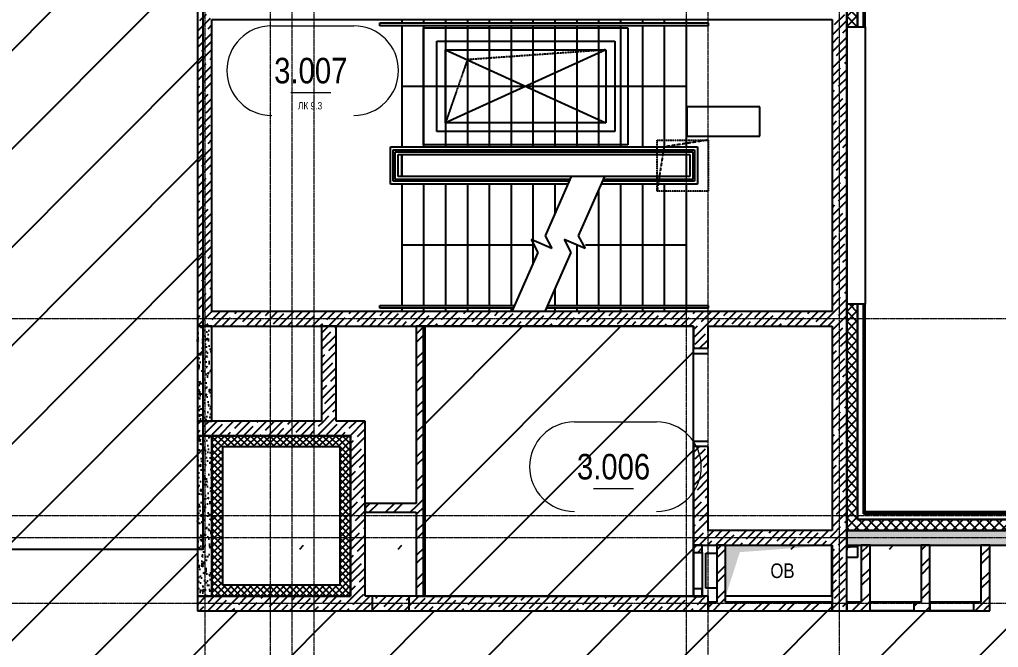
# Model space of a CAD drawing. Header units: millimetres. Extents: x 538266 to 1167394, y 114608 to 637157.
# Drawn here: x 1055296 to 1068714, y 521669 to 530269 of the extents above; entities that cross this region are included whole.
import ezdxf
from ezdxf.enums import TextEntityAlignment as Align

# ---------------------------------------------------------------- set-up
doc = ezdxf.new("R2010")
doc.units = ezdxf.units.MM
for name, pattern in [('CENTER2', [28.575, 19.05, -3.175, 3.175, -3.175]), ('DASHED', [19.05, 12.7, -6.35]), ('HIDDEN', [9.525, 6.35, -3.175])]:
    doc.linetypes.add(name, pattern=pattern)
doc.layers.get('Defpoints').update_dxf_attribs({"color": 140})
for name, color, linetype, lineweight in [('0) шт стен 3 эт', 150, 'Continuous', 60), ('A-Wall-Open', 31, 'Continuous', 5), ('АР_Area', 5, 'Continuous', 5), ('АР_Зоны_цвет', 8, 'Continuous', 0), ('АР_Отверстия', 1, 'Continuous', 9), ('АР_Проем', 31, 'Continuous', 0), ('АР_Стены ЖБ', 7, 'Continuous', 35), ('АР_Стены кирпич', 32, 'Continuous', 20), ('АР_Стены ПЕНОблок', 52, 'Continuous', 20), ('АР_Тонкая', 254, 'Continuous', 5), ('АР_Утеплитель', 31, 'Continuous', 0), ('АР_Ф_ЛК', 7, 'Continuous', 5), ('АР_Штриховка', 8, 'Continuous', 0)]:
    doc.layers.add(name, color=color, linetype=linetype, lineweight=lineweight)
doc.layers.add('АР_Делит', color=120, linetype='Continuous', lineweight=0, plot=False)
doc.layers.add('РД_Проем', color=230, linetype='Continuous', lineweight=0, plot=False)
doc.layers.add('ВТ_оборудование', color=3, linetype='Continuous')
doc.layers.add('ФВ-5', color=7, linetype='Continuous')
doc.layers.add('РД_Оси_100', color=7, linetype='Continuous', lineweight=0, true_color=0x525252)
doc.styles.add('style1', font='ARIALN.TTF')
pattern_1 = [(45, (480135.4, 374055.5), (-168.3798, 168.3798), []), (45, (480247.65, 374055.5), (-168.3798, 168.3798), [])]

# ---------------------------------------------------------------- blocks, each defined once
blk = doc.blocks.new('СОШ_2200_АР_ОСИ_М100_28.05.24')
at = {"layer": 'АР_Делит', "color": 251, "linetype": 'DASHED', "true_color": 0x636466}
blk.add_lwpolyline([(114955, 135155), (114955, -355), (93595.036, -355), (93595.036, 13855), (94145, 13855), (94145, 68320), (66055, 68320), (66055, 13857.73), (83455, 13857.73), (83455, -355), (45245, -355), (45245, 13145), (44695, 13145), (44695, 26755), (45245, 26755), (45245, 68320), (20455, 68320), (20455, 26755), (27955, 26755), (27955, 13145), (-355, 13145), (-355, 100855)], dxfattribs=at)
at = {"layer": 'РД_Оси_100', "color": 251, "linetype": 'CENTER2', "true_color": 0x636466}
for p, q in [((20100, -6155), (20100, 139938.679)), ((29555, 29400), (-5954.958, 29400))]:
    blk.add_line(p, q, dxfattribs=at)
for points in [[(11400, 139938.679), (11400, -6155)], [(12000.12, -6155), (12300, -5755), (12300, 139538.679), (12000, 139938.679)], [(12600, -6155), (12600, 139938.679)], [(13200, -6155), (12900, -5755), (12900, 139538.679), (13220.167, 139939.357)], [(17850, 139938.679), (18000, 139538.679), (18000, -6194.092)], [(18300, -6196.31), (18300, 139538.679), (18450, 139938.679)], [(29555, 26700), (-5454.958, 26700), (-5954.958, 26850)], [(29555, 26400), (-5454.958, 26400), (-5954.958, 26250)], [(29555, 25500), (-5954.958, 25500)]]:
    blk.add_lwpolyline(points, dxfattribs=at)
blk = doc.blocks.new('MOK-МаркаПом_овал_ареал')
for p, q in [((-5.36, 6.14), (5.89, 6.14)), ((-2.75, -3), (2.75, -3))]:
    blk.add_line(p, q)
for centre, radius, start, end in [((-5.36, 0), 6.14, 90, 270), ((5.89, 0), 6.14, 270, 90), ((-7.41, 0), 7.16, 0, 0.001)]:
    blk.add_arc(centre, radius, start, end)
at = {"color": 0, "style": 'style1'}
blk.add_attdef('АР-ПОМЕЩЕНИЕ:НОМЕР', text='', height=3, dxfattribs=at).set_placement((0.26, 0), align=Align.MIDDLE)
at = {"layer": 'Defpoints', "color": 2, "style": 'style1'}
blk.add_attdef('АР-ПОМЕЩЕНИЕ:НАИМЕНОВАНИЕ', text='', height=1, dxfattribs=at).set_placement((-0.09, -4.81), align=Align.MIDDLE)
blk = doc.blocks.new('3_этаж1')
at = {"layer": 'АР_Штриховка', "linetype": 'Continuous', "lineweight": 25, "true_color": 0x000000}
h = blk.add_hatch(dxfattribs=at)
h.set_pattern_fill('ANSI37', color=18, scale=30, angle=-360, style=0)
h.set_pattern_definition([(45, (480135.4, 374055.49), (-67.35192, 67.35192), []), (135, (480135.4, 374055.49), (-67.35192, -67.35192), [])])
h.paths.add_polyline_path([(704734, 530469), (704584, 530469), (704584, 530169), (704734, 530169)], flags=0)
h.paths.add_polyline_path([(704734, 526369), (704584, 526369), (704584, 523269), (704734, 523419)], flags=0)
h = blk.add_hatch(dxfattribs=at)
h.set_pattern_fill('_U', color=18, angle=-360, style=0, pattern_type=0)
h.set_pattern_definition([(360, (480135.3971, 374055.4927), (4e-17, 1), [])])
h.paths.add_polyline_path([(704839, 530469), (704814, 530469), (704814, 530169), (704839, 530169)], flags=0)
h.paths.add_polyline_path([(704839, 526369), (704814, 526369), (704814, 523499), (704839, 523524)], flags=0)
h = blk.add_hatch(dxfattribs=at)
h.set_pattern_fill('AR-CONC', color=18, angle=45, style=0)
h.set_pattern_definition([(95, (480135.4, 374055.5), (140.09465, 117.55338), [19.05, -209.55]), (40, (480135.4, 374055.5), (-160.01845, 110.17673), [15.24, -167.64058]), (145.451445, (480147.07, 374065.29), (-19.9238, 227.7301), [16.19001, -178.09024]), (91.1842, (480099.48, 374091.41), (221.41024, 161.95341), [28.575, -314.325]), (141.63556, (480117.93, 374104.9), (-7.08662, 342.82676), [24.28502, -267.1356]), (36.18415, (480099.48, 374091.4), (-7.08662, 342.82676), [22.85997, -251.45973]), (66, (480126.42, 374100.4), (179.51998, 34.89515), [19.05, -209.55]), (11, (480126.42, 374100.4), (-86.53993, 173.94119), [15.24, -167.64]), (116.451445, (480141.38, 374103.3), (92.98005, 208.83634), [16.19001, -178.08994]), (82.5, (480135.4, 374055.49), (-57.605469, 61.973414), [0, -165.608, 0, -170.18, 0, -168.275]), (52.5, (480135.4, 374055.49), (-23.589727, 118.087), [0, -97.028, 0, -161.798, 0, -64.135]), (12.5, (480095.345, 374015.44), (99.927863, 91.826196), [0, -63.5, 0, -198.12, 0, -262.89]), (2.5, (480077.38, 373997.48), (86.763904, 122.722393), [0, -82.55, 0, -131.572, 0, -186.69])])
h.paths.add_polyline_path([(695684, 524769), (695884, 524769), (695884, 526069), (695684, 526069)], flags=0)
h = blk.add_hatch(dxfattribs=at)
h.set_pattern_fill('ANSI32', color=18, scale=25, angle=-360, style=0)
h.set_pattern_definition(pattern_1)
h.paths.add_polyline_path([(698804, 526069), (698684, 526069), (698684, 523639), (698714, 523559), (698804, 523519)], flags=0)
h.paths.add_polyline_path([(698804, 523519), (698714, 523559), (698684, 523519), (698684, 522369), (698804, 522369)], flags=0)
h = blk.add_hatch(dxfattribs=at)
h.set_pattern_fill('AR-CONC', color=18, angle=45, style=0)
h.set_pattern_definition([(95, (480135.4, 374055.5), (140.09465, 117.55338), [19.05, -209.55]), (40, (480135.4, 374055.5), (-160.01845, 110.17673), [15.24, -167.64058]), (145.451445, (480147.07, 374065.29), (-19.9238, 227.7301), [16.19001, -178.09024]), (91.1842, (480099.48, 374091.41), (221.41024, 161.95341), [28.575, -314.325]), (141.63556, (480117.93, 374104.9), (-7.08662, 342.82676), [24.28502, -267.1356]), (36.18415, (480099.48, 374091.4), (-7.08662, 342.82676), [22.85997, -251.45973]), (66, (480126.42, 374100.4), (179.51998, 34.89515), [19.05, -209.55]), (11, (480126.42, 374100.4), (-86.53993, 173.94119), [15.24, -167.64]), (116.451445, (480141.38, 374103.3), (92.98005, 208.83634), [16.19001, -178.08994]), (82.5, (480135.4, 374055.49), (-57.605469, 61.973414), [0, -165.608, 0, -170.18, 0, -168.275]), (52.5, (480135.4, 374055.49), (-23.589727, 118.087), [0, -97.028, 0, -161.798, 0, -64.135]), (12.5, (480095.345, 374015.44), (99.927863, 91.826196), [0, -63.5, 0, -198.12, 0, -262.89]), (2.5, (480077.38, 373997.48), (86.763904, 122.722393), [0, -82.55, 0, -131.572, 0, -186.69])])
h.paths.add_polyline_path([(695684, 522369), (695884, 522369), (695884, 524569), (695684, 524569)], flags=0)
h = blk.add_hatch(dxfattribs=at)
h.set_pattern_fill('ANSI37', color=18, scale=20, angle=-360, style=0)
h.set_pattern_definition([(45, (480135.4, 374055.49), (-44.90128, 44.90128), []), (135, (480135.4, 374055.49), (-44.90128, -44.90128), [])])
h.paths.add_polyline_path([(696034, 524419), (695884, 524569), (695884, 522369), (696034, 522519)], flags=0)
h = blk.add_hatch(dxfattribs=at)
h.set_pattern_fill('ANSI37', color=18, scale=20, style=0)
h.set_pattern_definition([(45, (480135.4, 374055.49), (-44.90128, 44.90128), []), (135, (480135.4, 374055.49), (-44.90128, -44.90128), [])])
h.paths.add_polyline_path([(697634, 524419), (697784, 524569), (695884, 524569), (696034, 524419)], flags=0)
h = blk.add_hatch(dxfattribs=at)
h.set_pattern_fill('ANSI37', color=18, scale=20, style=0)
h.set_pattern_definition([(45, (480135.4, 374055.49), (-44.90128, 44.90128), []), (135, (480135.4, 374055.49), (-44.90128, -44.90128), [])])
h.paths.add_polyline_path([(697634, 522519), (697784, 522369), (697784, 524569), (697634, 524419)], flags=0)
h = blk.add_hatch(dxfattribs=at)
h.set_pattern_fill('ANSI32', color=18, scale=25, angle=-360, style=0)
h.set_pattern_definition([(45, (480135.4, 374055.5), (-168.3798, 168.3798), []), (45, (480247.65, 374055.5), (-168.3798, 168.3798), [])])
h.paths.add_polyline_path([(697984, 523639), (697984, 523519), (698684, 523519), (698714, 523559), (698684, 523639)], flags=0)
h = blk.add_hatch(dxfattribs=at)
h.set_pattern_fill('ANSI37', color=18, scale=30, angle=-360, style=0)
h.set_pattern_definition([(45, (480135.4, 374055.49), (-67.35192, 67.35192), []), (135, (480135.4, 374055.49), (-67.35192, -67.35192), [])])
h.paths.add_polyline_path([(704734, 523419), (704584, 523269), (711184, 523269), (711184, 523419)], flags=0)
h = blk.add_hatch(dxfattribs=at)
h.set_pattern_fill('_U', color=18, angle=-360, style=0, pattern_type=0)
h.set_pattern_definition([(2e-13, (480135.3971, 374055.4927), (-4e-15, 1), [])])
h.paths.add_polyline_path([(704839, 523524), (704814, 523499), (711184, 523499), (711184, 523524)], flags=0)
h = blk.add_hatch(dxfattribs=at)
h.set_pattern_fill('AR-CONC', color=18, angle=-360, style=0)
h.set_pattern_definition([(50, (480135.4, 374055.5), (182.18467, -15.939086), [19.05, -209.55]), (355, (480135.4, 374055.5), (-35.24342, 191.05685), [15.24, -167.64058]), (100.451445, (480150.58, 374054.16), (146.94125, 175.11775), [16.19001, -178.09024]), (46.1842, (480135.4, 374106.3), (271.07904, -42.04233), [28.575, -314.325]), (96.63556, (480158, 374102.8), (237.40413, 247.42612), [24.28502, -267.1356]), (351.18415, (480135.4, 374106.3), (237.40413, 247.42612), [22.85997, -251.45973]), (21, (480160.8, 374093.6), (151.61439, -102.2652), [19.05, -209.55]), (326, (480160.8, 374093.6), (61.80203, 184.18797), [15.24, -167.64]), (71.451445, (480173.43, 374085.07), (213.41642, 81.92277), [16.19001, -178.08994]), (37.5, (480135.4, 374055.49), (3.088603, 84.555039), [0, -165.608, 0, -170.18, 0, -168.275]), (7.5, (480135.4, 374055.49), (66.819663, 100.180575), [0, -97.028, 0, -161.798, 0, -64.135]), (327.5, (480078.755, 374055.49), (135.590595, -5.728744), [0, -63.5, 0, -198.12, 0, -262.89]), (317.5, (480053.36, 374055.49), (148.12918, 25.42649), [0, -82.55, 0, -131.572, 0, -186.69])])
h.paths.add_polyline_path([(704584, 523269), (704584, 523069), (711184, 523069), (711184, 523269)], flags=0)
h = blk.add_hatch(dxfattribs=at)
h.set_pattern_fill('ANSI32', color=18, scale=25, angle=-360, style=0)
h.set_pattern_definition([(45, (480135.4, 374055.5), (-168.3798, 168.3798), []), (45, (480247.65, 374055.5), (-168.3798, 168.3798), [])])
h.paths.add_polyline_path([(702604, 523069), (702484, 523069), (702484, 522969), (702604, 522969)], flags=0)
h.paths.add_polyline_path([(702604, 522369), (702484, 522369), (702484, 522368), (702604, 522368)], flags=0)
h = blk.add_hatch(dxfattribs=at)
h.set_pattern_fill('ANSI32', color=18, scale=25, angle=-360, style=0)
h.set_pattern_definition([(45, (480135.4, 374055.5), (-168.3798, 168.3798), []), (45, (480247.65, 374055.5), (-168.3798, 168.3798), [])])
h.paths.add_polyline_path([(702924, 523069), (702804, 523069), (702804, 522289), (702844, 522259), (702924, 522289)], flags=0)
h = blk.add_hatch(dxfattribs=at)
h.set_pattern_fill('ANSI32', color=18, scale=25, angle=-360, style=0)
h.set_pattern_definition(pattern_1)
h.paths.add_polyline_path([(704904, 523070), (704784, 523070), (704784, 522289), (704904, 522169)], flags=0)
h = blk.add_hatch(dxfattribs=at)
h.set_pattern_fill('ANSI32', color=18, scale=25, angle=-360, style=0)
h.set_pattern_definition(pattern_1)
h.paths.add_polyline_path([(705724, 523070), (705604, 523070), (705604, 522289), (705724, 522169)], flags=0)
h = blk.add_hatch(dxfattribs=at)
h.set_pattern_fill('ANSI32', color=18, scale=25, angle=-360, style=0)
h.set_pattern_definition(pattern_1)
h.paths.add_polyline_path([(706544, 523069), (706424, 523069), (706424, 522290), (706544, 522170)], flags=0)
h = blk.add_hatch(dxfattribs=at)
h.set_pattern_fill('ANSI37', color=18, scale=20, angle=-360, style=0)
h.set_pattern_definition([(45, (480135.4, 374055.49), (-44.901281, 44.90128), []), (135, (480135.4, 374055.49), (-44.90128, -44.901281), [])])
h.paths.add_polyline_path([(696034, 522519), (695884, 522369), (697784, 522369), (697634, 522519)], flags=0)
h = blk.add_hatch(dxfattribs=at)
h.set_pattern_fill('ANSI32', color=18, scale=25, angle=-360, style=0)
h.set_pattern_definition([(45, (480135.4, 374055.5), (-168.3798, 168.3798), []), (45, (480247.65, 374055.5), (-168.3798, 168.3798), [])])
h.paths.add_polyline_path([(702684, 522289), (702684, 522169), (702804, 522169), (702844, 522259), (702804, 522289)], flags=0)
h.paths.add_polyline_path([(702924, 522289), (702844, 522259), (702804, 522169), (704385, 522169), (704385, 522289)], flags=0)
h = blk.add_hatch(dxfattribs=at)
h.set_pattern_fill('ANSI32', color=18, scale=25, angle=-360, style=0)
h.set_pattern_definition(pattern_1)
h.paths.add_polyline_path([(706544, 522170), (706424, 522290), (706324, 522290), (706324, 522170)], flags=0)
h.paths.add_polyline_path([(705724, 522169), (705724, 522288), (705724, 522169)], flags=0)
h.paths.add_polyline_path([(705724, 522169), (705604, 522289), (705504, 522289), (705504, 522169)], flags=0)
h.paths.add_polyline_path([(704904, 522169), (704784, 522289), (704584, 522289), (704584, 522169)], flags=0)
at = {"color": 18, "lineweight": 25, "true_color": 0x000000}
for p, q in [((698184, 530184), (698184, 530224)), ((698184, 530224), (702684, 530224)), ((698184, 530184), (698184, 530224)), ((698184, 530224), (702684, 530224)), ((702384, 530184), (698184, 530184)), ((702384, 530184), (698184, 530184)), ((698784, 530154), (701584, 530154)), ((698784, 528554), (698784, 530154)), ((698784, 530154), (701584, 530154)), ((698784, 528554), (698784, 530154)), ((701584, 530154), (701584, 528554)), ((701584, 530154), (701584, 528554)), ((702684, 530184), (702384, 530184)), ((702684, 530184), (702384, 530184)), ((702684, 530224), (702684, 530184)), ((702684, 530224), (702684, 530184)), ((698964, 529974), (701404, 529974)), ((698964, 528734), (698964, 529974)), ((698964, 529974), (701404, 529974)), ((698964, 528734), (698964, 529974)), ((699084, 529854), (701284, 529854)), ((699084, 528854), (699084, 529854)), ((699084, 529854), (701284, 528854)), ((701284, 529854), (699084, 528854)), ((699084, 529854), (701284, 529854)), ((699084, 528854), (699084, 529854)), ((699084, 529854), (701284, 528854)), ((701284, 529854), (699084, 528854)), ((701284, 529854), (701284, 528854)), ((701284, 529854), (701284, 528854)), ((701404, 529974), (701404, 528734)), ((701404, 529974), (701404, 528734)), ((703393, 529073), (702393, 529073)), ((702393, 529073), (702393, 528673)), ((703393, 528673), (703393, 529073)), ((701284, 528854), (699084, 528854)), ((701284, 528854), (699084, 528854)), ((701404, 528734), (698964, 528734)), ((701404, 528734), (698964, 528734)), ((702393, 528673), (703393, 528673)), ((701584, 528554), (698784, 528554)), ((701584, 528554), (698784, 528554)), ((698184, 526314), (698184, 526354)), ((698184, 526354), (700030, 526354)), ((698184, 526314), (698184, 526354)), ((698184, 526354), (700030, 526354)), ((700485, 526354), (702684, 526354)), ((700485, 526354), (702684, 526354)), ((702684, 526354), (702684, 526314)), ((702684, 526354), (702684, 526314)), ((700012, 526314), (698184, 526314)), ((700012, 526314), (698184, 526314)), ((702684, 526314), (700467, 526314)), ((702684, 526314), (700467, 526314))]:
    blk.add_line(p, q, dxfattribs=at)
at = {"color": 18, "linetype": 'HIDDEN', "lineweight": 25, "ltscale": 0.07, "true_color": 0x000000}
for p, q in [((699084, 529854), (701284, 529854)), ((699084, 528854), (699084, 529854)), ((699084, 529854), (701284, 529854)), ((699084, 528854), (699084, 529854)), ((701284, 529854), (699384, 529719)), ((701284, 529854), (699384, 529719)), ((701284, 529854), (701284, 528854)), ((701284, 529854), (701284, 528854)), ((699384, 529719), (699084, 528854)), ((699384, 529719), (699084, 528854)), ((701284, 528854), (699084, 528854)), ((701284, 528854), (699084, 528854)), ((701984, 528619), (702684, 528619)), ((701984, 527919), (701984, 528619)), ((701984, 528619), (702684, 528619)), ((701984, 527919), (701984, 528619)), ((702079, 528524), (701984, 527919)), ((702079, 528524), (701984, 527919)), ((702684, 528619), (702079, 528524)), ((702684, 528619), (702079, 528524)), ((702684, 528619), (702684, 527919)), ((702684, 528619), (702684, 527919)), ((702684, 527919), (701984, 527919)), ((702684, 527919), (701984, 527919))]:
    blk.add_line(p, q, dxfattribs=at)
at = {"color": 18, "linetype": 'Continuous', "lineweight": 25, "true_color": 0x000000}
for p, q in [((702924, 522369), (702924, 523069)), ((702924, 523069), (704374, 523069)), ((702924, 522369), (702924, 523069)), ((702924, 523069), (704374, 523069)), ((704374, 523069), (704374, 522369)), ((704374, 523069), (704374, 522369)), ((704584, 522899), (704584, 523049)), ((704584, 523049), (704734, 523049)), ((704584, 522899), (704584, 523049)), ((704584, 523049), (704734, 523049)), ((704734, 523049), (704734, 522899)), ((704734, 523049), (704734, 522899)), ((704734, 522899), (704584, 522899)), ((704734, 522899), (704584, 522899)), ((704374, 522369), (702924, 522369)), ((704374, 522369), (702924, 522369))]:
    blk.add_line(p, q, dxfattribs=at)
for points in [[(702924, 522369), (702924, 523069), (703119, 522973), (704374, 523069)], [(702924, 522369), (702924, 523069), (703119, 522973), (704374, 523069)], [(704584, 522899), (704584, 523049), (704604, 523028), (704734, 523049)], [(704584, 522899), (704584, 523049), (704604, 523028), (704734, 523049)]]:
    blk.add_solid(points, dxfattribs=at)
at = {"layer": 'A-Wall-Open', "color": 18, "linetype": 'Continuous', "lineweight": 25, "true_color": 0x000000}
for p, q in [((704584, 530169), (704584, 526369)), ((704839, 530169), (704839, 526369)), ((702484, 522969), (702484, 522469)), ((702604, 522969), (702604, 522469))]:
    blk.add_line(p, q, dxfattribs=at)
at = {"layer": 'АР_Делит', "color": 18, "lineweight": 25, "true_color": 0x000000}
for p, q in [((695884, 530269), (704384, 530269)), ((695884, 526269), (695884, 530269)), ((695884, 530269), (704384, 530269)), ((695884, 526269), (695884, 530269)), ((704384, 530269), (704384, 526269)), ((704384, 530269), (704384, 526269)), ((704384, 526269), (695884, 526269)), ((704384, 526269), (695884, 526269))]:
    blk.add_line(p, q, dxfattribs=at)
at = {"layer": 'АР_Зоны_цвет', "color": 18, "linetype": 'Continuous', "lineweight": 25, "true_color": 0x000000}
for p, q in [((702484, 526069), (698780, 526069)), ((698780, 526069), (698780, 522369)), ((702484, 522369), (702484, 526069)), ((698780, 522369), (702484, 522369))]:
    blk.add_line(p, q, dxfattribs=at)
at = {"layer": 'АР_Проем', "color": 18, "lineweight": 25, "true_color": 0x000000}
for p, q in [((702484, 525694), (702684, 525694)), ((702484, 524494), (702684, 524494))]:
    blk.add_line(p, q, dxfattribs=at)
at = {"layer": 'АР_Стены ЖБ', "color": 18, "linetype": 'Continuous', "lineweight": 25, "true_color": 0x000000}
for p, q in [((695684, 530469), (695684, 526069)), ((704584, 526269), (704584, 530469)), ((695884, 526269), (695884, 530269)), ((704384, 530269), (704384, 526269)), ((702684, 526269), (695884, 526269)), ((704384, 526269), (702684, 526269)), ((704584, 523069), (704584, 526269)), ((695684, 526069), (702484, 526069)), ((697584, 526069), (697384, 526069)), ((697384, 526069), (697384, 524769)), ((697584, 524769), (697584, 526069)), ((702484, 526069), (702484, 525769)), ((702684, 526069), (704384, 526069)), ((702684, 525769), (702684, 526069)), ((704384, 526069), (704384, 523269)), ((702484, 525769), (702684, 525769)), ((695684, 524769), (695684, 524569)), ((697384, 524769), (695684, 524769)), ((697984, 524769), (697584, 524769)), ((697984, 522369), (697984, 524769)), ((695684, 524569), (697384, 524569)), ((697384, 524569), (697784, 524569)), ((697784, 524569), (697784, 522369)), ((702684, 524419), (702484, 524419)), ((702484, 524419), (702484, 523069)), ((702684, 523269), (702684, 524419)), ((704384, 523269), (702684, 523269)), ((702484, 523069), (704384, 523069)), ((704384, 523069), (704384, 522169)), ((704584, 522169), (704584, 523069)), ((697784, 522369), (695684, 522369)), ((695684, 522369), (695684, 522169)), ((702684, 522369), (697984, 522369)), ((698084, 522169), (698084, 522369)), ((698584, 522369), (698584, 522169)), ((702684, 522169), (702684, 522369)), ((695684, 522169), (697784, 522169)), ((697784, 522169), (702684, 522169)), ((704384, 522169), (704584, 522169))]:
    blk.add_line(p, q, dxfattribs=at)
at = {"layer": 'АР_Стены кирпич', "color": 18, "linetype": 'Continuous', "lineweight": 25, "true_color": 0x000000}
for p, q in [((698804, 526069), (698684, 526069)), ((698684, 526069), (698684, 523639)), ((698804, 523519), (698804, 526069)), ((697984, 523639), (697984, 523519)), ((698684, 523639), (697984, 523639)), ((697984, 523519), (698684, 523519)), ((698684, 523519), (698684, 522369)), ((698804, 522369), (698804, 523519)), ((702604, 523069), (702484, 523069)), ((702484, 523069), (702484, 522969)), ((702604, 522969), (702604, 523069)), ((702924, 523069), (702804, 523069)), ((702804, 523069), (702804, 522289)), ((702924, 522289), (702924, 523069)), ((704904, 523070), (704784, 523070)), ((704784, 523070), (704784, 522289)), ((704904, 522169), (704904, 523070)), ((705724, 523070), (705604, 523070)), ((705604, 523070), (705604, 522289)), ((705724, 522169), (705724, 523070)), ((706544, 523069), (706424, 523069)), ((706424, 523069), (706424, 522290)), ((706544, 522170), (706544, 523069)), ((702484, 522969), (702604, 522969)), ((702604, 522469), (702484, 522469)), ((702484, 522469), (702484, 522369)), ((702604, 522369), (702604, 522469)), ((698684, 522369), (698804, 522369)), ((702604, 522369), (702484, 522369)), ((702484, 522369), (702484, 522368)), ((702484, 522368), (702604, 522368)), ((702604, 522368), (702604, 522369)), ((702684, 522289), (702684, 522169)), ((702804, 522289), (702684, 522289)), ((704385, 522289), (702924, 522289)), ((704385, 522169), (704385, 522289)), ((704784, 522289), (704584, 522289)), ((704584, 522289), (704584, 522169)), ((705504, 522289), (704904, 522289)), ((705604, 522289), (705504, 522289)), ((705504, 522289), (705504, 522169)), ((705504, 522289), (705504, 522289)), ((706324, 522290), (705724, 522289)), ((706324, 522290), (705724, 522289)), ((705724, 522169), (705724, 522288)), ((705724, 522288), (705724, 522169)), ((706424, 522290), (706324, 522290)), ((706324, 522290), (706324, 522170)), ((706324, 522290), (706324, 522170)), ((706324, 522290), (706324, 522290)), ((702684, 522169), (702804, 522169)), ((702804, 522169), (704385, 522169)), ((704584, 522169), (704904, 522169)), ((704904, 522169), (705504, 522169)), ((705504, 522169), (705724, 522169)), ((705504, 522169), (705504, 522169)), ((705724, 522169), (706324, 522170)), ((705724, 522169), (705724, 522169)), ((706324, 522170), (706544, 522170)), ((706324, 522170), (706324, 522170))]:
    blk.add_line(p, q, dxfattribs=at)
at = {"layer": 'АР_Стены ПЕНОблок', "color": 18, "linetype": 'Continuous', "lineweight": 25, "true_color": 0x000000}
for p, q in [((695884, 526069), (695684, 526069)), ((695684, 526069), (695684, 524769)), ((695884, 524769), (695884, 526069)), ((695684, 524769), (695884, 524769)), ((695884, 524569), (695684, 524569)), ((695684, 524569), (695684, 522369)), ((695884, 522369), (695884, 524569)), ((704584, 523269), (704584, 523069)), ((711184, 523269), (704584, 523269)), ((704584, 523069), (711184, 523069)), ((695684, 522369), (695884, 522369))]:
    blk.add_line(p, q, dxfattribs=at)
at = {"layer": 'АР_Тонкая', "color": 18, "linetype": 'Continuous', "lineweight": 25, "true_color": 0x000000}
for p, q in [((704734, 530469), (704734, 530169)), ((704814, 530169), (704814, 530469)), ((704814, 530469), (704814, 530169)), ((704839, 530169), (704839, 530469)), ((704734, 530169), (704814, 530169)), ((704814, 530169), (704839, 530169)), ((704814, 526369), (704734, 526369)), ((704734, 526369), (704734, 523419)), ((704814, 523499), (704814, 526369)), ((704839, 526369), (704814, 526369)), ((704814, 526369), (704814, 523499)), ((704839, 523524), (704839, 526369)), ((704734, 523419), (711184, 523419)), ((711184, 523499), (704814, 523499)), ((704814, 523499), (711184, 523499)), ((711184, 523524), (704839, 523524))]:
    blk.add_line(p, q, dxfattribs=at)
at = {"layer": 'АР_Утеплитель', "color": 18, "linetype": 'Continuous', "lineweight": 25, "true_color": 0x000000}
for p, q in [((704584, 530469), (704584, 530169)), ((704734, 530169), (704734, 530469)), ((704584, 530169), (704734, 530169)), ((704734, 526369), (704584, 526369)), ((704584, 526369), (704584, 523269)), ((704734, 523419), (704734, 526369)), ((695884, 524569), (695884, 522369)), ((697784, 524569), (695884, 524569)), ((697784, 522369), (697784, 524569)), ((696034, 522519), (696034, 524419)), ((696034, 524419), (697634, 524419)), ((697634, 524419), (697634, 522519)), ((711184, 523419), (704734, 523419)), ((704584, 523269), (711184, 523269)), ((697634, 522519), (696034, 522519)), ((695884, 522369), (697784, 522369))]:
    blk.add_line(p, q, dxfattribs=at)
at = {"layer": 'АР_Ф_ЛК', "color": 18, "lineweight": 25, "true_color": 0x000000}
for p, q in [((698484, 530269), (698484, 530224)), ((698784, 530269), (698784, 530224)), ((699084, 530269), (699084, 530224)), ((699384, 530269), (699384, 530224)), ((699684, 530269), (699684, 530224)), ((699984, 530269), (699984, 530224)), ((700284, 530269), (700284, 530224)), ((700584, 530269), (700584, 530224)), ((700884, 530269), (700884, 530224)), ((701184, 530269), (701184, 530224)), ((701484, 530269), (701484, 530224)), ((701784, 530269), (701784, 530224)), ((702084, 530269), (702084, 530224)), ((702384, 530269), (702384, 530224)), ((698484, 530184), (698484, 528524)), ((698784, 530184), (698784, 528524)), ((699084, 530184), (699084, 528524)), ((699384, 530184), (699384, 528524)), ((699684, 530184), (699684, 528524)), ((699984, 530184), (699984, 528524)), ((700284, 530184), (700284, 528524)), ((700584, 530184), (700584, 528524)), ((700884, 530184), (700884, 528524)), ((701184, 530184), (701184, 528524)), ((701484, 530184), (701484, 528524)), ((701784, 530184), (701784, 528524)), ((702084, 530184), (702084, 528524)), ((702384, 530184), (702384, 528524)), ((701917, 529354), (698484, 529354)), ((702384, 529354), (701917, 529354)), ((698329, 528014), (698329, 528524)), ((698329, 528524), (702539, 528524)), ((702539, 528524), (702539, 528014)), ((698369, 528054), (698369, 528484)), ((698369, 528484), (702499, 528484)), ((698394, 528079), (698394, 528459)), ((698394, 528459), (702474, 528459)), ((698434, 528419), (702434, 528419)), ((698434, 528119), (698434, 528419)), ((698484, 528484), (698484, 528459)), ((698484, 528419), (702384, 528419)), ((698484, 528119), (698484, 528419)), ((698484, 528419), (698484, 528119)), ((698784, 528484), (698784, 528459)), ((699084, 528484), (699084, 528459)), ((699384, 528484), (699384, 528459)), ((699684, 528484), (699684, 528459)), ((699984, 528484), (699984, 528459)), ((700284, 528484), (700284, 528459)), ((700584, 528484), (700584, 528459)), ((700884, 528484), (700884, 528459)), ((701184, 528484), (701184, 528459)), ((701484, 528484), (701484, 528459)), ((701784, 528484), (701784, 528459)), ((702084, 528484), (702084, 528459)), ((702384, 528484), (702384, 528459)), ((702384, 528419), (702384, 528119)), ((702384, 528419), (702384, 528119)), ((702434, 528419), (702434, 528119)), ((702474, 528459), (702474, 528079)), ((702499, 528484), (702499, 528054)), ((702434, 528119), (698434, 528119)), ((702384, 528119), (698484, 528119)), ((700808, 528119), (700450, 527308)), ((701263, 528119), (700905, 527308)), ((700761, 528014), (698329, 528014)), ((700779, 528054), (698369, 528054)), ((700790, 528079), (698394, 528079)), ((698484, 528079), (698484, 528054)), ((698484, 528014), (698484, 526354)), ((698784, 528079), (698784, 528054)), ((698784, 528014), (698784, 526354)), ((699084, 528079), (699084, 528054)), ((699084, 528014), (699084, 526354)), ((699384, 528079), (699384, 528054)), ((699384, 528014), (699384, 526354)), ((699684, 528079), (699684, 528054)), ((699684, 528014), (699684, 526354)), ((699984, 528079), (699984, 528054)), ((699984, 528014), (699984, 526354)), ((700284, 528079), (700284, 528054)), ((700284, 528014), (700284, 526929)), ((700584, 528079), (700584, 528054)), ((700584, 528014), (700584, 527610)), ((702539, 528014), (701216, 528014)), ((702499, 528054), (701234, 528054)), ((702474, 528079), (701245, 528079)), ((701484, 528079), (701484, 528054)), ((701484, 528014), (701484, 526354)), ((701784, 528079), (701784, 528054)), ((701784, 528014), (701784, 526354)), ((702084, 528079), (702084, 528054)), ((702084, 528014), (702084, 526354)), ((702384, 528079), (702384, 528054)), ((702384, 528014), (702384, 526354)), ((701184, 527940), (701184, 526354)), ((700450, 527308), (700543, 527131)), ((700905, 527308), (700998, 527131)), ((698484, 527184), (698950, 527184)), ((698950, 527184), (700284, 527184)), ((700543, 527131), (700257, 527257)), ((700257, 527257), (700350, 527079)), ((700998, 527131), (700712, 527257)), ((700712, 527257), (700804, 527079)), ((700884, 527181), (700884, 526354)), ((701005, 527184), (701471, 527184)), ((701471, 527184), (702384, 527184)), ((700350, 527079), (699992, 526269)), ((700804, 527079), (700447, 526269)), ((700584, 526578), (700584, 526354)), ((698484, 526314), (698484, 526269)), ((698784, 526314), (698784, 526269)), ((699084, 526314), (699084, 526269)), ((699384, 526314), (699384, 526269)), ((699684, 526314), (699684, 526269)), ((699984, 526314), (699984, 526269)), ((700584, 526314), (700584, 526269)), ((700884, 526314), (700884, 526269)), ((701184, 526314), (701184, 526269)), ((701484, 526314), (701484, 526269)), ((701784, 526314), (701784, 526269)), ((702084, 526314), (702084, 526269)), ((702384, 526314), (702384, 526269))]:
    blk.add_line(p, q, dxfattribs=at)
at = {"layer": 'АР_Штриховка', "color": 18, "linetype": 'Continuous', "lineweight": 25, "true_color": 0x000000}
for p, q in [((695684, 530109), (695863, 530289)), ((695718, 530256), (695807, 530345)), ((704384, 530054), (704584, 530254)), ((704417, 530200), (704558, 530340)), ((695830, 530144), (695884, 530197)), ((704530, 530087), (704584, 530141)), ((695684, 529997), (695774, 530087)), ((695684, 529885), (695884, 530085)), ((704384, 529941), (704473, 530031)), ((704384, 529829), (704584, 530029)), ((695684, 529660), (695884, 529860)), ((695746, 529835), (695884, 529973)), ((704445, 529779), (704584, 529917)), ((695684, 529773), (695690, 529779)), ((695858, 529723), (695884, 529748)), ((704384, 529605), (704584, 529805)), ((704384, 529717), (704389, 529723)), ((695684, 529548), (695802, 529666)), ((695684, 529436), (695884, 529636)), ((704384, 529492), (704501, 529610)), ((704384, 529380), (704584, 529580)), ((704558, 529666), (704584, 529692)), ((695774, 529414), (695884, 529524)), ((704473, 529358), (704584, 529468)), ((695684, 529211), (695884, 529411)), ((695684, 529324), (695718, 529358)), ((704384, 529156), (704584, 529356)), ((695684, 528987), (695884, 529187)), ((695690, 529105), (695830, 529246)), ((704384, 529268), (704417, 529302)), ((704389, 529049), (704530, 529189)), ((695802, 528993), (695884, 529075)), ((704384, 528931), (704584, 529131)), ((695684, 528762), (695884, 528962)), ((695684, 528875), (695746, 528937)), ((704384, 528707), (704584, 528907)), ((704501, 528937), (704584, 529019)), ((695718, 528684), (695858, 528825)), ((704384, 528819), (704445, 528881)), ((704417, 528628), (704558, 528768)), ((695684, 528538), (695884, 528738)), ((704384, 528482), (704584, 528682)), ((695684, 528426), (695774, 528516)), ((695684, 528313), (695884, 528513)), ((695830, 528572), (695884, 528626)), ((704530, 528516), (704584, 528570)), ((695746, 528263), (695884, 528401)), ((704384, 528370), (704473, 528460)), ((704384, 528258), (704584, 528458)), ((695684, 528089), (695884, 528289)), ((704384, 528033), (704584, 528233)), ((704445, 528207), (704584, 528345)), ((695684, 528201), (695690, 528207)), ((695858, 528151), (695884, 528177)), ((704384, 528145), (704389, 528151)), ((704558, 528095), (704584, 528121)), ((695684, 527977), (695802, 528095)), ((695684, 527864), (695884, 528064)), ((704384, 527921), (704501, 528039)), ((704384, 527809), (704584, 528009)), ((695684, 527640), (695884, 527840)), ((695774, 527842), (695884, 527952)), ((704473, 527786), (704584, 527896)), ((695684, 527752), (695718, 527786)), ((704384, 527584), (704584, 527784)), ((704384, 527696), (704417, 527730)), ((695684, 527415), (695884, 527615)), ((695690, 527534), (695830, 527674)), ((704389, 527478), (704530, 527618)), ((695802, 527421), (695884, 527503)), ((704384, 527360), (704584, 527560)), ((704501, 527365), (704584, 527447)), ((695684, 527191), (695884, 527391)), ((695684, 527303), (695746, 527365)), ((704384, 527135), (704584, 527335)), ((704384, 527247), (704445, 527309)), ((695684, 526966), (695884, 527166)), ((695718, 527113), (695858, 527253)), ((704417, 527057), (704558, 527197)), ((695830, 527000), (695884, 527054)), ((704384, 526911), (704584, 527111)), ((695684, 526854), (695774, 526944)), ((695684, 526742), (695884, 526942)), ((704530, 526944), (704584, 526998)), ((695746, 526692), (695884, 526830)), ((704384, 526798), (704473, 526888)), ((704384, 526686), (704584, 526886)), ((704445, 526636), (704584, 526774)), ((695684, 526517), (695884, 526717)), ((695684, 526630), (695690, 526636)), ((704384, 526462), (704584, 526662)), ((695684, 526405), (695802, 526523)), ((695684, 526293), (695884, 526493)), ((695858, 526580), (695884, 526605)), ((704384, 526574), (704389, 526580)), ((704558, 526523), (704584, 526549)), ((695774, 526271), (695884, 526381)), ((704384, 526349), (704501, 526467)), ((704397, 526251), (704584, 526437)), ((695684, 526069), (695884, 526269)), ((695886, 526159), (695996, 526269)), ((695908, 526069), (696108, 526269)), ((696133, 526069), (696333, 526269)), ((696195, 526243), (696221, 526269)), ((696307, 526131), (696445, 526269)), ((696357, 526069), (696557, 526269)), ((696582, 526069), (696782, 526269)), ((696616, 526215), (696670, 526269)), ((696728, 526102), (696868, 526243)), ((696806, 526069), (697006, 526269)), ((697031, 526069), (697231, 526269)), ((697037, 526187), (697119, 526269)), ((697256, 526069), (697456, 526269)), ((697458, 526159), (697568, 526269)), ((697480, 526069), (697680, 526269)), ((697705, 526069), (697905, 526269)), ((697766, 526243), (697792, 526269)), ((697879, 526131), (698017, 526269)), ((697929, 526069), (698129, 526269)), ((698154, 526069), (698354, 526269)), ((698187, 526215), (698241, 526269)), ((698299, 526102), (698440, 526243)), ((698378, 526069), (698578, 526269)), ((698603, 526069), (698803, 526269)), ((698608, 526187), (698690, 526269)), ((698827, 526069), (699027, 526269)), ((699029, 526159), (699139, 526269)), ((699052, 526069), (699252, 526269)), ((699276, 526069), (699476, 526269)), ((699338, 526243), (699364, 526269)), ((699450, 526131), (699588, 526269)), ((699501, 526069), (699701, 526269)), ((699725, 526069), (699925, 526269)), ((699759, 526215), (699813, 526269)), ((699871, 526102), (700011, 526243)), ((699950, 526069), (700150, 526269)), ((700174, 526069), (700374, 526269)), ((700180, 526187), (700262, 526269)), ((700399, 526069), (700599, 526269)), ((700601, 526159), (700711, 526269)), ((700623, 526069), (700823, 526269)), ((700848, 526069), (701048, 526269)), ((700909, 526243), (700935, 526269)), ((701022, 526131), (701160, 526269)), ((701072, 526069), (701272, 526269)), ((701297, 526069), (701497, 526269)), ((701330, 526215), (701384, 526269)), ((701443, 526102), (701583, 526243)), ((701521, 526069), (701721, 526269)), ((701746, 526069), (701946, 526269)), ((701751, 526187), (701833, 526269)), ((701970, 526069), (702170, 526269)), ((702172, 526159), (702282, 526269)), ((702195, 526069), (702395, 526269)), ((702419, 526069), (702619, 526269)), ((702481, 526243), (702507, 526269)), ((702645, 526183), (702731, 526269)), ((702661, 526086), (702844, 526269)), ((702868, 526069), (703068, 526269)), ((702902, 526215), (702956, 526269)), ((703014, 526102), (703154, 526243)), ((703093, 526069), (703293, 526269)), ((703317, 526069), (703517, 526269)), ((703323, 526187), (703405, 526269)), ((703542, 526069), (703742, 526269)), ((703744, 526159), (703854, 526269)), ((703766, 526069), (703966, 526269)), ((703991, 526069), (704191, 526269)), ((704052, 526243), (704078, 526269)), ((704165, 526131), (704303, 526269)), ((704215, 526069), (704397, 526251)), ((704473, 526215), (704483, 526224)), ((704483, 526224), (704584, 526325)), ((695684, 526181), (695718, 526215)), ((695796, 526069), (695830, 526102)), ((696021, 526069), (696139, 526187)), ((696470, 526069), (696560, 526159)), ((696919, 526069), (696981, 526131)), ((697149, 526074), (697289, 526215)), ((697368, 526069), (697401, 526102)), ((697592, 526069), (697710, 526187)), ((698041, 526069), (698131, 526159)), ((698490, 526069), (698552, 526131)), ((698720, 526074), (698861, 526215)), ((698939, 526069), (698973, 526102)), ((699164, 526069), (699282, 526187)), ((699613, 526069), (699703, 526159)), ((700062, 526069), (700124, 526131)), ((700292, 526074), (700432, 526215)), ((700511, 526069), (700545, 526102)), ((700735, 526069), (700853, 526187)), ((701184, 526069), (701274, 526159)), ((701633, 526069), (701695, 526131)), ((701864, 526074), (702004, 526215)), ((702082, 526069), (702116, 526102)), ((702307, 526069), (702425, 526187)), ((702484, 525909), (702661, 526086)), ((702593, 526131), (702645, 526183)), ((702756, 526069), (702846, 526159)), ((703205, 526069), (703267, 526131)), ((703435, 526074), (703575, 526215)), ((703654, 526069), (703688, 526102)), ((703878, 526069), (703996, 526187)), ((704327, 526069), (704417, 526159)), ((704384, 526013), (704584, 526213)), ((704417, 526159), (704417, 526159)), ((696245, 526069), (696251, 526074)), ((697384, 525972), (697480, 526069)), ((697384, 525860), (697514, 525990)), ((697570, 526046), (697584, 526060)), ((697817, 526069), (697822, 526074)), ((699388, 526069), (699394, 526074)), ((700960, 526069), (700966, 526074)), ((702484, 526021), (702537, 526074)), ((702509, 525822), (702649, 525962)), ((704103, 526069), (704109, 526074)), ((704384, 525788), (704584, 525988)), ((704389, 525906), (704530, 526046)), ((697384, 525748), (697584, 525948)), ((697486, 525738), (697584, 525836)), ((702568, 525769), (702684, 525884)), ((704501, 525794), (704584, 525876)), ((697384, 525523), (697584, 525723)), ((702680, 525769), (702684, 525772)), ((704384, 525564), (704584, 525764)), ((704384, 525676), (704445, 525738)), ((697384, 525636), (697430, 525682)), ((697401, 525429), (697542, 525569)), ((704417, 525485), (704558, 525625)), ((697384, 525299), (697584, 525499)), ((704384, 525339), (704584, 525539)), ((704530, 525373), (704584, 525427)), ((697514, 525317), (697584, 525387)), ((704384, 525227), (704473, 525317)), ((704384, 525115), (704584, 525315)), ((697384, 525074), (697584, 525274)), ((697384, 525187), (697458, 525261)), ((697430, 525008), (697570, 525148)), ((704445, 525064), (704584, 525202)), ((697384, 524850), (697584, 525050)), ((704384, 524890), (704584, 525090)), ((697542, 524896), (697584, 524938)), ((704384, 525002), (704389, 525008)), ((704384, 524778), (704501, 524896)), ((704558, 524952), (704584, 524978)), ((695684, 524721), (695731, 524769)), ((695756, 524569), (695956, 524769)), ((695774, 524699), (695843, 524769)), ((695980, 524569), (696180, 524769)), ((696195, 524671), (696292, 524769)), ((696205, 524569), (696405, 524769)), ((696429, 524569), (696629, 524769)), ((696503, 524755), (696517, 524769)), ((696616, 524643), (696741, 524769)), ((696654, 524569), (696854, 524769)), ((696878, 524569), (697078, 524769)), ((696924, 524727), (696966, 524769)), ((697037, 524615), (697177, 524755)), ((697103, 524569), (697303, 524769)), ((697345, 524699), (697401, 524755)), ((697401, 524755), (697486, 524840)), ((697493, 524735), (697584, 524825)), ((697552, 524569), (697752, 524769)), ((697766, 524671), (697864, 524769)), ((697776, 524569), (697976, 524769)), ((704384, 524666), (704584, 524866)), ((704473, 524643), (704584, 524753)), ((695684, 524609), (695718, 524643)), ((695886, 524587), (696026, 524727)), ((696092, 524569), (696139, 524615)), ((696317, 524569), (696447, 524699)), ((696766, 524569), (696868, 524671)), ((697215, 524569), (697289, 524643)), ((697327, 524569), (697429, 524670)), ((697429, 524670), (697493, 524735)), ((697458, 524587), (697598, 524727)), ((697664, 524569), (697710, 524615)), ((697879, 524559), (697984, 524664)), ((704384, 524441), (704584, 524641)), ((696541, 524569), (696560, 524587)), ((697784, 524352), (697984, 524552)), ((697784, 524464), (697822, 524503)), ((704384, 524553), (704417, 524587)), ((704389, 524334), (704530, 524475)), ((697794, 524250), (697935, 524391)), ((702484, 524337), (702565, 524419)), ((702509, 524250), (702649, 524391)), ((704384, 524217), (704584, 524417)), ((697784, 524127), (697984, 524327)), ((697907, 524138), (697984, 524215)), ((702484, 524113), (702684, 524313)), ((704501, 524222), (704584, 524304)), ((697784, 523903), (697984, 524103)), ((697784, 524015), (697850, 524082)), ((702484, 523888), (702684, 524088)), ((702484, 524000), (702565, 524082)), ((702621, 524138), (702684, 524200)), ((704384, 523992), (704584, 524192)), ((704384, 524104), (704445, 524166)), ((697822, 523829), (697963, 523970)), ((702537, 523829), (702677, 523970)), ((704384, 523768), (704584, 523968)), ((704417, 523914), (704558, 524054)), ((697784, 523678), (697984, 523878)), ((702484, 523664), (702684, 523864)), ((704530, 523801), (704584, 523855)), ((697935, 523717), (697984, 523766)), ((702649, 523717), (702684, 523751)), ((704384, 523655), (704473, 523745)), ((704384, 523543), (704584, 523743)), ((697784, 523566), (697879, 523661)), ((697784, 523454), (697984, 523654)), ((697850, 523408), (697984, 523541)), ((702484, 523551), (702593, 523661)), ((702484, 523439), (702684, 523639)), ((704445, 523493), (704584, 523631)), ((697784, 523229), (697984, 523429)), ((702484, 523215), (702684, 523415)), ((702565, 523408), (702684, 523527)), ((704384, 523319), (704584, 523519)), ((704384, 523431), (704389, 523436)), ((704558, 523380), (704584, 523406)), ((697784, 523341), (697794, 523352)), ((697963, 523296), (697984, 523317)), ((702484, 523327), (702509, 523352)), ((702562, 523069), (702762, 523269)), ((702677, 523296), (702684, 523302)), ((702787, 523069), (702987, 523269)), ((702790, 523184), (702874, 523269)), ((703011, 523069), (703211, 523269)), ((703098, 523268), (703099, 523269)), ((703211, 523156), (703324, 523269)), ((703236, 523069), (703436, 523269)), ((703460, 523069), (703660, 523269)), ((703519, 523240), (703548, 523269)), ((703632, 523128), (703772, 523268)), ((703685, 523069), (703885, 523269)), ((703909, 523069), (704109, 523269)), ((703940, 523212), (703997, 523269)), ((704134, 523069), (704334, 523269)), ((704401, 523223), (704501, 523324)), ((704431, 523142), (704584, 523294)), ((697784, 523117), (697907, 523240)), ((697784, 523005), (697984, 523205)), ((702484, 523102), (702621, 523240)), ((702902, 523072), (703042, 523212)), ((703348, 523069), (703463, 523184)), ((703797, 523069), (703884, 523156)), ((704052, 523100), (704193, 523240)), ((704358, 523069), (704431, 523142)), ((704361, 523184), (704401, 523223)), ((704505, 523104), (704584, 523182)), ((697879, 522987), (697984, 523092)), ((702674, 523069), (702733, 523128)), ((703124, 523069), (703154, 523100)), ((703573, 523069), (703575, 523072)), ((704246, 523069), (704305, 523128)), ((704384, 522870), (704583, 523069)), ((704384, 522982), (704417, 523015)), ((704473, 523072), (704505, 523104)), ((704583, 523069), (704584, 523070)), ((697784, 522780), (697984, 522980)), ((697784, 522892), (697822, 522931)), ((704389, 522763), (704530, 522903)), ((697784, 522556), (697984, 522756)), ((697794, 522679), (697935, 522819)), ((704384, 522645), (704584, 522845)), ((704501, 522651), (704584, 522733)), ((697907, 522566), (697984, 522643)), ((704384, 522421), (704584, 522621)), ((697784, 522443), (697850, 522510)), ((697805, 522353), (697984, 522531)), ((704384, 522533), (704445, 522595)), ((704417, 522342), (704558, 522482)), ((695684, 522252), (695801, 522369)), ((695825, 522169), (696025, 522369)), ((695830, 522286), (695913, 522369)), ((696050, 522169), (696250, 522369)), ((696251, 522258), (696362, 522369)), ((696274, 522169), (696474, 522369)), ((696499, 522169), (696699, 522369)), ((696560, 522342), (696586, 522369)), ((696672, 522230), (696811, 522369)), ((696723, 522169), (696923, 522369)), ((696948, 522169), (697148, 522369)), ((696981, 522314), (697035, 522369)), ((697093, 522202), (697233, 522342)), ((697172, 522169), (697372, 522369)), ((697397, 522169), (697597, 522369)), ((697401, 522286), (697484, 522369)), ((697621, 522169), (697805, 522353)), ((697824, 522259), (697903, 522339)), ((697846, 522169), (698046, 522369)), ((697903, 522339), (697963, 522398)), ((698070, 522169), (698270, 522369)), ((698131, 522342), (698158, 522369)), ((698243, 522230), (698382, 522369)), ((698295, 522169), (698495, 522369)), ((698519, 522169), (698719, 522369)), ((698552, 522314), (698607, 522369)), ((698664, 522202), (698805, 522342)), ((698744, 522169), (698944, 522369)), ((698968, 522169), (699168, 522369)), ((698973, 522286), (699056, 522369)), ((699193, 522169), (699393, 522369)), ((699394, 522258), (699505, 522369)), ((699417, 522169), (699617, 522369)), ((699642, 522169), (699842, 522369)), ((699703, 522342), (699729, 522369)), ((699815, 522230), (699954, 522369)), ((699866, 522169), (700066, 522369)), ((700091, 522169), (700291, 522369)), ((700124, 522314), (700178, 522369)), ((700236, 522202), (700376, 522342)), ((700315, 522169), (700515, 522369)), ((700540, 522169), (700740, 522369)), ((700545, 522286), (700627, 522369)), ((700764, 522169), (700964, 522369)), ((700966, 522258), (701076, 522369)), ((700989, 522169), (701189, 522369)), ((701213, 522169), (701413, 522369)), ((701274, 522342), (701301, 522369)), ((701386, 522230), (701525, 522369)), ((701438, 522169), (701638, 522369)), ((701662, 522169), (701862, 522369)), ((701695, 522314), (701750, 522369)), ((701807, 522202), (701948, 522342)), ((701887, 522169), (702087, 522369)), ((702111, 522169), (702311, 522369)), ((702116, 522286), (702199, 522369)), ((702336, 522169), (702536, 522369)), ((702537, 522258), (702648, 522369)), ((704384, 522196), (704584, 522396)), ((695713, 522169), (695774, 522230)), ((695942, 522174), (696082, 522314)), ((696162, 522169), (696195, 522202)), ((696386, 522169), (696503, 522286)), ((696835, 522169), (696924, 522258)), ((697284, 522169), (697345, 522230)), ((697514, 522174), (697654, 522314)), ((697733, 522169), (697766, 522202)), ((697822, 522258), (697824, 522259)), ((697958, 522169), (698075, 522286)), ((698407, 522169), (698496, 522258)), ((698856, 522169), (698917, 522230)), ((699085, 522174), (699226, 522314)), ((699305, 522169), (699338, 522202)), ((699529, 522169), (699647, 522286)), ((699978, 522169), (700067, 522258)), ((700427, 522169), (700488, 522230)), ((700657, 522174), (700797, 522314)), ((700876, 522169), (700909, 522202)), ((701101, 522169), (701218, 522286)), ((701550, 522169), (701639, 522258)), ((701999, 522169), (702060, 522230)), ((702228, 522174), (702369, 522314)), ((702448, 522169), (702481, 522202)), ((702560, 522169), (702684, 522292)), ((704530, 522230), (704584, 522284)), ((696611, 522169), (696616, 522174)), ((698182, 522169), (698187, 522174)), ((699754, 522169), (699759, 522174)), ((701325, 522169), (701330, 522174)), ((702673, 522169), (702684, 522180)), ((704469, 522169), (704473, 522174)), ((704581, 522169), (704584, 522171))]:
    blk.add_line(p, q, dxfattribs=at)
at = {"layer": 'ВТ_оборудование', "color": 18, "lineweight": 25, "true_color": 0x000000}
for p, q in [((702654, 522479), (702654, 522959)), ((702654, 522959), (702804, 522959)), ((702804, 522959), (702804, 522479)), ((702804, 522479), (702654, 522479))]:
    blk.add_line(p, q, dxfattribs=at)
at = {"layer": 'РД_Проем', "color": 18, "linetype": 'Continuous', "lineweight": 25, "true_color": 0x000000}
for p, q in [((702484, 522969), (702484, 522369)), ((702604, 522969), (702604, 522369)), ((705504, 522289), (704904, 522289)), ((706324, 522290), (705724, 522289)), ((705504, 522169), (704904, 522169)), ((706324, 522170), (705724, 522169))]:
    blk.add_line(p, q, dxfattribs=at)
at = {"layer": 'АР_Отверстия', "color": 18, "lineweight": 25, "true_color": 0x000000, "style": 'style1'}
blk.add_text('ОВ', height=200, dxfattribs=at).set_placement((703538, 522619))

msp = doc.modelspace()

# ---------------------------------------------------------------- hatches: boundary and pattern name
at = {"layer": 'ФВ-5'}
h = msp.add_hatch(dxfattribs=at)
h.set_pattern_fill('ANSI31', color=3, scale=300)
h.paths.add_polyline_path([(1054339, 523016), (1057814, 523016), (1057814, 535459), (1054339, 535459)])
h.paths.add_polyline_path([(1055064, 532949), (1054344, 532949), (1054344, 535459), (1055064, 535459)], flags=16)
h = msp.add_hatch(dxfattribs=at)
h.set_pattern_fill('ANSI31', color=5, scale=300, style=0)
h.paths.add_polyline_path([(1064534, 526069), (1060854, 526069), (1060854, 523519), (1060854, 522369), (1064534, 522369), (1064534, 522369)])
h = msp.add_hatch(dxfattribs=at)
h.set_pattern_fill('ANSI31', color=3, scale=300, style=0)
h.paths.add_polyline_path([(1091674, 518169), (1054124, 518169), (1054124, 523016), (1091674, 523016)])
h.paths.add_polyline_path([(1057734, 522169), (1068594, 522169), (1068594, 523069), (1057734, 523069)])

# ---------------------------------------------------------------- linework, layer by layer
msp.add_lwpolyline([(1054339, 523016), (1057814, 523016), (1057814, 535459), (1054339, 535459)], close=True)

# ---------------------------------------------------------------- block references
at = {"layer": '0) шт стен 3 эт', "color": 5, "lineweight": 25}
msp.add_blockref('3_этаж1', (362050, 0), dxfattribs=at)
at = {"layer": 'АР_Area', "color": 18, "linetype": 'Continuous', "lineweight": 15, "true_color": 0x000000}
ref = msp.add_blockref('MOK-МаркаПом_овал_ареал', (1059288, 529570), dxfattribs=dict(at, xscale=100, yscale=100, zscale=100))
ref.add_attrib('АР-ПОМЕЩЕНИЕ:НОМЕР', '3.007', dxfattribs={"layer": '0', "color": 0, "height": 350, "style": 'style1'}).set_placement((1059288, 529570), align=Align.MIDDLE)
ref.add_attrib('АР-ПОМЕЩЕНИЕ:НАИМЕНОВАНИЕ', 'ЛК 9.3', dxfattribs={"layer": 'Defpoints', "color": 2, "height": 100, "style": 'style1'}).set_placement((1059278, 529089), align=Align.MIDDLE)
ref = msp.add_blockref('MOK-МаркаПом_овал_ареал', (1063438, 524144), dxfattribs=dict(at, xscale=100, yscale=100, zscale=100))
ref.add_attrib('АР-ПОМЕЩЕНИЕ:НОМЕР', '3.006', dxfattribs={"layer": '0', "color": 0, "height": 350, "style": 'style1'}).set_placement((1063438, 524144), align=Align.MIDDLE)
at = {"layer": 'РД_Оси_100', "lineweight": 25}
msp.add_blockref('СОШ_2200_АР_ОСИ_М100_28.05.24', (1046434, 496769), dxfattribs=at)

doc.saveas('drawing.dxf')
